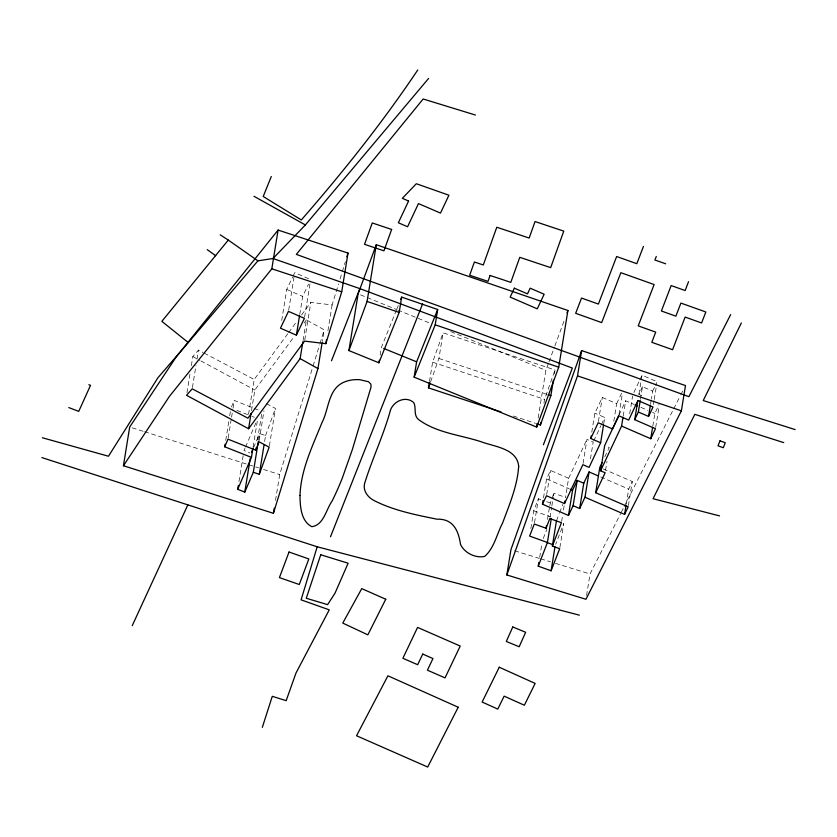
<?xml version="1.0" encoding="UTF-8"?>
<svg xmlns="http://www.w3.org/2000/svg" width="837" height="837" viewBox="0 0 837 837"><rect width="100%" height="100%" fill="white"/><g stroke="black" fill="none" stroke-linecap="round" stroke-linejoin="round"><path stroke-width="0.63" stroke-dasharray="4.18 3.14" d="M186.965 392.72L190.104 373.354M191.359 365.612L192.824 356.572L198.484 350.107L203.035 352.503M192.426 387.552L195.973 365.602M197.019 359.146L198.484 350.107M225.749 440.325L228.878 420.959M229.715 415.79L230.552 410.632M228.219 437.887L231.347 418.521M231.556 417.224L232.812 409.481M233.021 408.194L234.276 400.442L259.658 410.548M248.547 414.315L254.197 379.464L287.865 333.628M238.953 481.557L243.557 453.152M251.518 410.674L254.866 390.021L294.101 336.62M253.109 447.052L257.493 419.933M257.482 439.917L262.075 411.511M258.549 439.99L259.585 433.535L265.57 435.596L264.523 442.051M259.188 440.482L263.99 410.789M281.713 320.435L286.735 289.456L292.605 277.12M288.681 310.077L294.331 275.216M269.378 445.859L275.436 408.425L266.375 403.643M299.74 314.503L302.67 296.424L308.539 284.099M304.616 317.045L310.056 283.481M275.509 500.39L279.694 474.569L312.703 367.286M303.067 340.533L306.405 319.87L324.212 329.862L322.329 341.486M304.762 339.822L310.83 302.377L332.122 304.94L338.546 283.942M327.937 330.751L332.122 304.94M380.134 355.139L381.379 347.481L396.34 310.318M429.496 381.442L432.614 362.201L443.066 332.823L555.025 369.975L554.188 375.102M430.636 381.735L438.912 358.466L443.066 332.823M538.139 418.05L545.86 370.362L548.559 363.038M543.945 403.204L544.563 399.354L555.025 369.975M530.846 528.492L533.713 510.79L538.411 498.726L540.765 499.574M534.519 522.759L538.411 498.726M543.506 497.858L546.582 478.89L550.579 470.457L568.605 478.272L565.53 497.241M546.687 494.489L550.579 470.457M539.687 557.306L541.937 543.391M547.513 519.39L549.553 506.741M549.763 505.475L551.573 499.312M550.024 517.287L551.667 507.17M551.865 505.904L553.299 497.052M553.508 495.786L553.916 493.255L565.519 497.419M561.627 521.451L562.652 515.132M563.468 510.068L564.284 505.014M559.89 547.44L563.782 523.407L555.653 544.322M583.075 463.416L586.967 439.394L593.171 442.082L590.305 459.785M591.78 432.174L594.856 413.206L602.295 397.46L616.649 403.675L613.783 421.388M598.403 421.482L602.295 397.46M603.728 423.794L604.753 417.464L594.856 413.206M605.559 470.237L606.992 461.386M586.559 595.484L590.043 573.983L620.677 513.5M619.003 414.514L622.487 393.013M623.23 415.958L625.689 400.777L633.85 404.323M629.706 413.74L632.584 396.037M638.955 394.164L642.031 375.196L657.108 381.735L655.444 385.261M640.41 399.364L642.46 386.715L652.661 391.13L651.437 398.715M626.233 504.272L628.692 489.09L632.291 481.537L603.278 468.95M628.399 505.569L632.291 481.537M650.611 403.779L651.228 399.981M653.415 404.501L654.032 400.714M654.241 399.448L656.7 384.267M652.808 426.075L654.858 413.436L659.054 404.543M655.685 427.456L659.169 405.955M340.063 279.003L341.956 272.831M342.333 271.596L345.357 261.719M313.08 366.041L319.608 344.834M319.996 343.588L324.212 329.862M265.57 435.596L275.436 408.425M549.009 361.814L554.418 347.146M554.868 345.932L564.766 319.043M552.043 498.099L553.916 493.255M543.265 538.494L546.938 529.026M556.459 520.771L559.179 513.761M559.629 512.6L562.799 504.429M396.822 309.115L398.276 305.526M244.99 448.203L243.975 450.568L249.876 452.922M245.503 447.021L256.687 421.011M253.569 447.554L259.585 433.535M231.441 406.96L234.276 400.442M619.056 414.901L625.689 400.777M568.605 478.272L586.967 439.394M593.726 440.911L600.893 425.677M601.447 424.505L604.753 417.464M633.871 392.469L639.311 380.95M639.855 379.799L642.031 375.196M616.649 403.675L621.86 392.689M604.795 456.866L609.242 447.471L606.961 446.487M642.46 386.715L638.819 394.394L643.433 396.403M652.661 391.13L654.89 386.432M293.138 276.001L294.75 272.642L309.544 279.108M621.263 512.328L623.628 507.682M624.214 506.511L673.105 409.963M673.701 408.801L680.178 396.006M680.763 394.844L683.118 390.188M288.639 332.592L297.051 321.126M301.644 314.879L310.83 302.377M304.103 323.019L306.405 319.87M514.65 550.809L539.373 558.405M540.608 558.792L550.495 561.826M555.433 563.343L590.043 573.983M132.173 427.812L143.336 431.348M144.571 431.735L247.459 464.347M248.704 464.744L258.623 467.883M263.582 469.463L279.694 474.569M438.912 358.466L547.178 394.394M432.614 362.201L544.563 399.354M513.343 416.02L535.492 423.365M546.645 501.677L550.171 502.943M533.713 510.79L550.338 516.764M236.955 410.412L247.71 414.671M252.157 416.439L254.375 417.318M360.506 294.854L396.612 309.564M397.816 310.056L430.312 323.291M450.777 331.63L545.86 370.362M600.736 476.985L628.692 489.09M640.86 407.357L647.859 410.392M652.525 412.421L654.858 413.436M546.582 478.89L569.024 488.641M286.735 289.456L302.67 296.424M204.165 353.109L254.197 379.464M192.824 356.572L199.719 360.287M200.87 360.904L254.866 390.021"/><path stroke-width="1.26" d="M322.119 342.772L317.945 368.594L273.427 513.301L123.426 465.749L129.693 427.027L175.78 357.545L278.093 230.07L348.004 253.077L341.726 291.81L325.844 343.662L304.553 341.109L247.919 418.186L192.217 388.839L186.546 395.305L248.589 428.743L300.138 358.602L302.858 341.82M258.34 441.287L253.318 472.267L244.781 492.125L237.698 489.3L251.435 457.379L224.703 446.78L225.122 444.196M123.426 465.749L169.503 396.278L271.826 268.803L278.093 230.07M237.698 489.3L238.325 485.429M248.589 428.743L251.1 413.248M244.781 492.125L250.221 458.561M251.435 457.379L252.9 448.339M224.703 446.78L228.009 439.174L255.808 450.243L256.227 447.659M253.318 472.267L259.292 474.317L264.105 444.625M296.392 335.156L304.406 318.342L288.472 311.364L280.458 328.188L296.392 335.156L299.531 315.79M273.427 513.301L274.254 508.132M325.844 343.662L326.472 339.791M401.655 297.125L399.176 312.442L378.899 362.787L348.914 350.577L358.1 293.871L376.284 244.728L567.915 310.496L558.729 367.202L536.674 427.069L414.137 377.152L416.617 361.835L437.688 309.502L401.655 297.125L400.682 299.531M348.914 350.577L367.098 301.435L376.284 244.728M378.899 362.787L379.307 360.245M414.137 377.152L435.209 324.808L437.688 309.502M501.049 411.94L428.46 387.855L429.287 382.718M506.845 574.967L510.936 549.668L581.621 350.588L685.482 385.543L681.381 410.831L585.952 599.282L506.845 574.967L577.52 375.886L581.621 350.588M536.674 427.069L537.092 424.495M536.726 423.773L540.409 424.997L540.828 422.434M540.409 424.997L550.861 395.619L553.362 380.228M573.125 505.694L579.664 508.53L583.766 483.231L577.216 480.407L573.125 505.694L568.469 515.477L542.481 504.188L543.098 500.39M556.459 520.771L552.368 546.069L559.681 548.706L551.102 570.782L538.254 566.157L538.861 562.37M538.254 566.157L547.429 542.481L529.612 536.078L534.32 524.025L546.08 528.241L546.488 525.709M547.429 542.481L551.321 518.448M551.102 570.782L554.994 546.749M542.481 504.188L546.477 495.755L564.504 503.571L564.923 501.039M568.469 515.477L572.571 490.189L577.216 480.407M564.504 503.571L582.866 464.681L589.081 467.381L600.652 442.763L590.755 438.494L591.163 435.972M579.664 508.53L584.99 497.23L589.081 471.932L598.403 475.971M600.652 442.763L603.529 425.06M584.99 497.23L624.59 514.389L628.189 506.824L595.693 492.731L599.794 467.433L602.012 462.735M595.693 492.731L605.151 472.769L600.589 470.792L604.691 445.493L618.501 416.073M600.589 470.792L621.588 426.075L623.021 417.213M621.588 426.075L650.767 438.724L655.476 428.722L634.728 419.693L637.804 400.724M634.728 419.693L638.359 412.013L640.2 400.63M624.59 514.389L626.034 505.527M638.359 412.013L648.57 416.428L650.412 405.045M650.767 438.724L652.609 427.341M579.382 615.164L317.202 546.791L301.09 599.847L329.255 609.859L296.036 672.927L286.16 700.663L272.287 696.311L262.337 727.332M346.863 256.781L348.004 253.077M428.46 387.855L430.208 382.959M259.292 474.317L269.169 447.146L258.978 441.769L255.808 450.243M567.015 312.933L567.915 310.496M543.422 444.729L572.32 368.06L359.868 288.629L272.956 258.518L257.922 260.83L188.294 342.574M688.548 281.682L685.147 290.544L671.159 285.563L661.387 310.998L675.877 316.166L680.91 303.088L705.842 311.981L701.594 322.956L685.116 317.087L672.571 349.72L651.814 342.302L655.716 332.132L638.223 325.886L654.115 284.549L620.845 272.684L601.688 322.601L575.668 313.3L581.527 298.066L598.382 304.072L616.649 256.52L636.811 263.707L643.454 246.423M656.292 256.457L654.932 260.004L665.708 263.822M546.08 528.241L549.825 518.553L561.418 522.717L552.368 546.069M331.483 360.768L359.858 288.639M330.5 536.779L422.622 303.852M271.293 176.492L263.216 196.496L301.32 219.953C342.982 172.14 382.457 122.641 417.778 69.963M251.56 452.221L253.067 448.726M132.256 625.616L187.844 504.868M590.755 438.494L598.193 422.748L612.548 428.973L618.805 415.78L628.692 420.069L637.93 400.494L653.006 407.033L648.57 416.428M583.766 483.231L589.081 471.932M741.352 322.967L703.247 400.546L795.15 429.59M730.649 314.607L688.903 396.686L296.34 254.396L423.156 98.996L475.416 115.035M42.352 437.761L108.475 456.238L157.994 377.654L188.294 342.584L161.844 321.345L228.292 240.073L257.922 260.83M272.956 258.528L305.379 224.944L428.596 78.427M719.527 515.885L653.069 498.716L694.794 414.336L783.735 442.616M41.85 457.577L317.202 546.791M271.826 268.803L341.726 291.81M548.402 394.802L550.861 395.619M577.52 375.886L681.381 410.831M367.098 301.435L399.176 312.442M435.209 324.808L558.729 367.202M547.021 542.543L552.859 544.646M88.837 384.706L90.522 385.334L78.741 411.375L68.791 407.577M383.723 348.443L416.617 361.835M635.021 404.826L637.355 405.84M570.206 489.164L572.571 490.189M253.967 196.276L305.379 224.944M300.138 358.602L317.945 368.594M220.183 234.82L228.292 240.073M207.21 249.625L215.695 255.735M299.991 495.452C300.106 506.385 300.933 521.127 311.814 526.682C323.72 525.207 326.189 509.178 332.174 500.944A361.26 338.828 9.2 0 0 342.207 478.366L352.272 449.814L371.042 387.05L370.896 384.152L368.542 381.745L359.596 379.663A38.157 35.792 9.2 0 0 354.93 379.674A30.896 28.981 9.2 0 0 343.442 382.394C327.958 389.54 328.983 409.293 322.036 422.476C312.599 445.995 300.881 469.651 299.991 495.452M518.678 466.282C517.381 486.067 509.398 504.711 502.566 523.094C496.78 534.016 494.311 548.078 484.654 556.396C475.615 558.425 464.483 552.985 460.517 544.448C458.603 530.94 453.309 518.574 437.081 519.202C415.947 514.912 394.394 510.696 374.955 500.997C368.322 497.952 362.672 491.141 364.608 483.483C372.057 459.21 383.179 436.108 390.063 411.574C392.407 401.488 405.788 395.169 413.792 402.681C416.544 408.09 413.154 415.257 418.678 419.651C436.663 432.855 459.952 434.916 480.71 441.601C494.081 446.738 517.046 448.297 518.678 466.282M320.738 554.774L306.279 598.267L327.602 604.638L335.041 593.13L348.108 563.217L320.738 554.774M490.105 275.457L488.013 281.378L469.651 275.258L474.401 262.012L483.294 264.973L496.791 227.245L529.151 238.043L535.052 221.554L563.772 231.117L550.683 267.631L519.767 257.325L510.811 282.362L490.105 275.457M391.632 229.443L383.932 250.828L364.524 244.31L372.266 222.956L391.632 229.443M289.037 552.022L279.422 577.593L299.269 584.508L308.843 558.949L289.037 552.022M719.977 440.827L718.01 445.818L723.294 447.722L725.26 442.731L719.977 440.827M512.778 626.965L506.312 641.456L519.17 646.75L525.657 632.28L512.778 626.965M408.592 201.016L398.36 222.778L407.588 226.764L418.469 203.59L440.492 213.09L448.914 195.22L416.324 183.732L402.346 198.327L408.592 201.016M514.357 288.179L510.172 297.104L537.26 308.853L544.144 294.226L530.187 288.179L527.488 293.881L514.357 288.179M422.727 654.063L417.673 664.724L402.89 658.28L417.579 627.405L460.224 646.059L445.033 677.886L427.425 670.186L432.959 658.562L422.727 654.063M499.27 667.225L482.122 702.034L497.785 709.096L504.156 696.143L524.36 705.235L535.146 683.421L499.27 667.225M385.752 599.24L367.851 634.854L342.772 623.084L361.751 588.61L385.752 599.24M458.195 707.234L427.707 767.037L356.541 735.754L387.929 675.804L458.195 707.234"/></g></svg>
